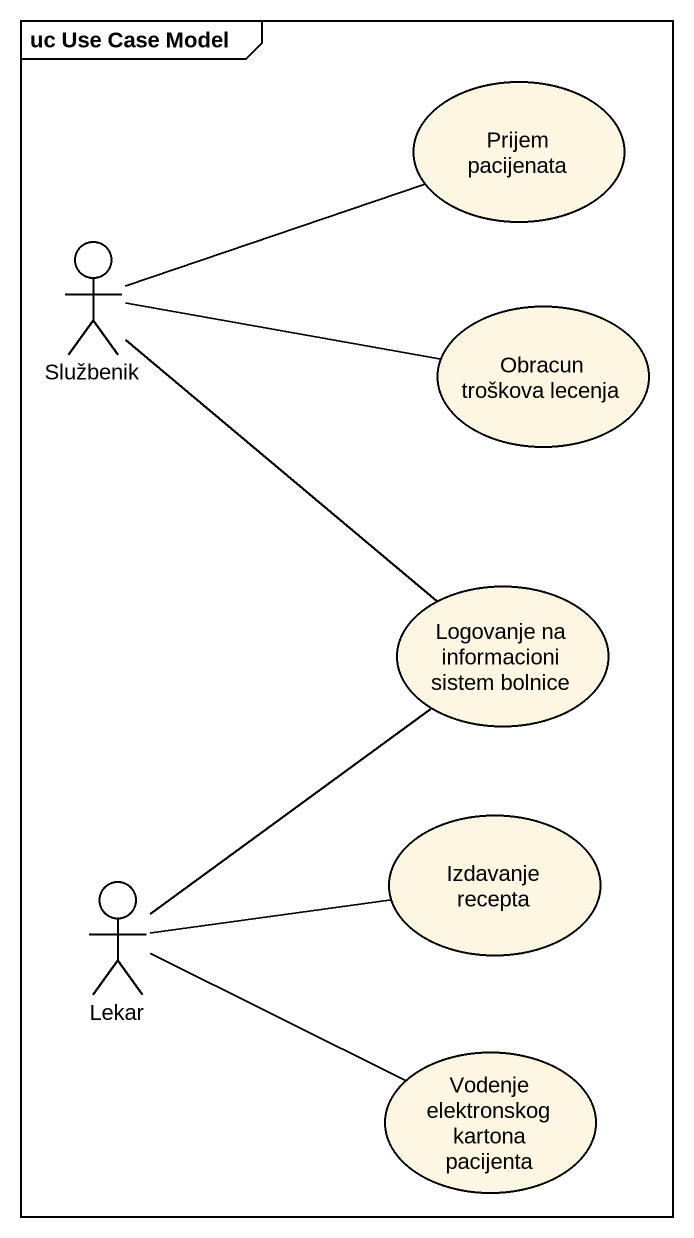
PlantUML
@startuml
mainframe uc Use Case Model
usecase "Prijem pacijenata" as Prijem_pacijenata
actor Službenik
usecase "Obracun troškova lecenja" as Obracun_troškova_lecenja
usecase "Logovanje na informacioni sistem bolnice" as Logovanje_na_informacioni
actor Lekar
usecase "Izdavanje recepta" as Izdavanje_recepta
usecase "Vodenje elektronskog kartona pacijenta" as Vodenje_elektronskog
Službenik -right- Prijem_pacijenata
Službenik -right- Obracun_troškova_lecenja
Službenik -- Logovanje_na_informacioni
Lekar -up- Logovanje_na_informacioni
Lekar -right- Izdavanje_recepta
Lekar -right- Vodenje_elektronskog
@enduml
